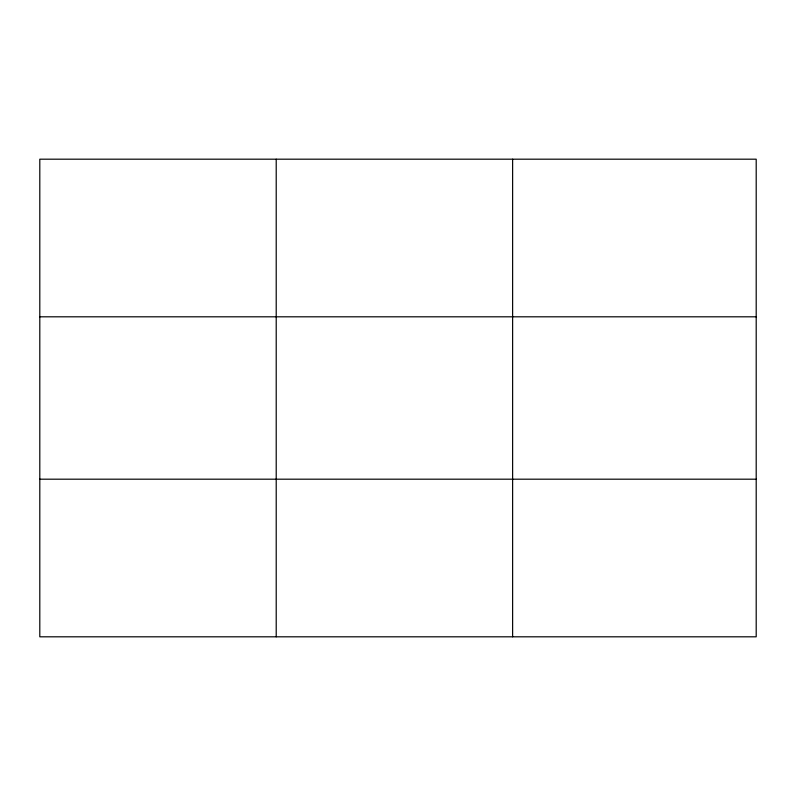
<?xml version="1.0" encoding="UTF-8"?>
<svg xmlns="http://www.w3.org/2000/svg" width="796" height="796" viewBox="0 0 796 796"><rect width="100%" height="100%" fill="white"/><g stroke="black" fill="none" stroke-linecap="round" stroke-linejoin="round"><path stroke-width="1.19" d="M276.212 159.19L276.212 636.81M512.624 159.19L512.624 636.81M756.2 479.192L756.2 636.81L39.8 636.81L39.8 159.19L756.2 159.19L756.2 479.192L39.8 479.192M39.8 316.808L756.2 316.808"/></g></svg>
